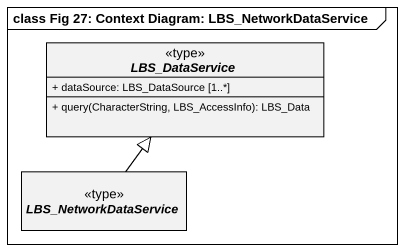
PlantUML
@startuml
mainframe class Fig 27: Context Diagram: LBS_NetworkDataService
hide circle
hide empty members
skinparam classAttributeIconSize 0
abstract class LBS_DataService <<type>> {
  + dataSource: LBS_DataSource [1..*]
  + query(CharacterString, LBS_AccessInfo): LBS_Data
}
abstract class LBS_NetworkDataService <<type>>
LBS_NetworkDataService -up-|> LBS_DataService
@enduml
